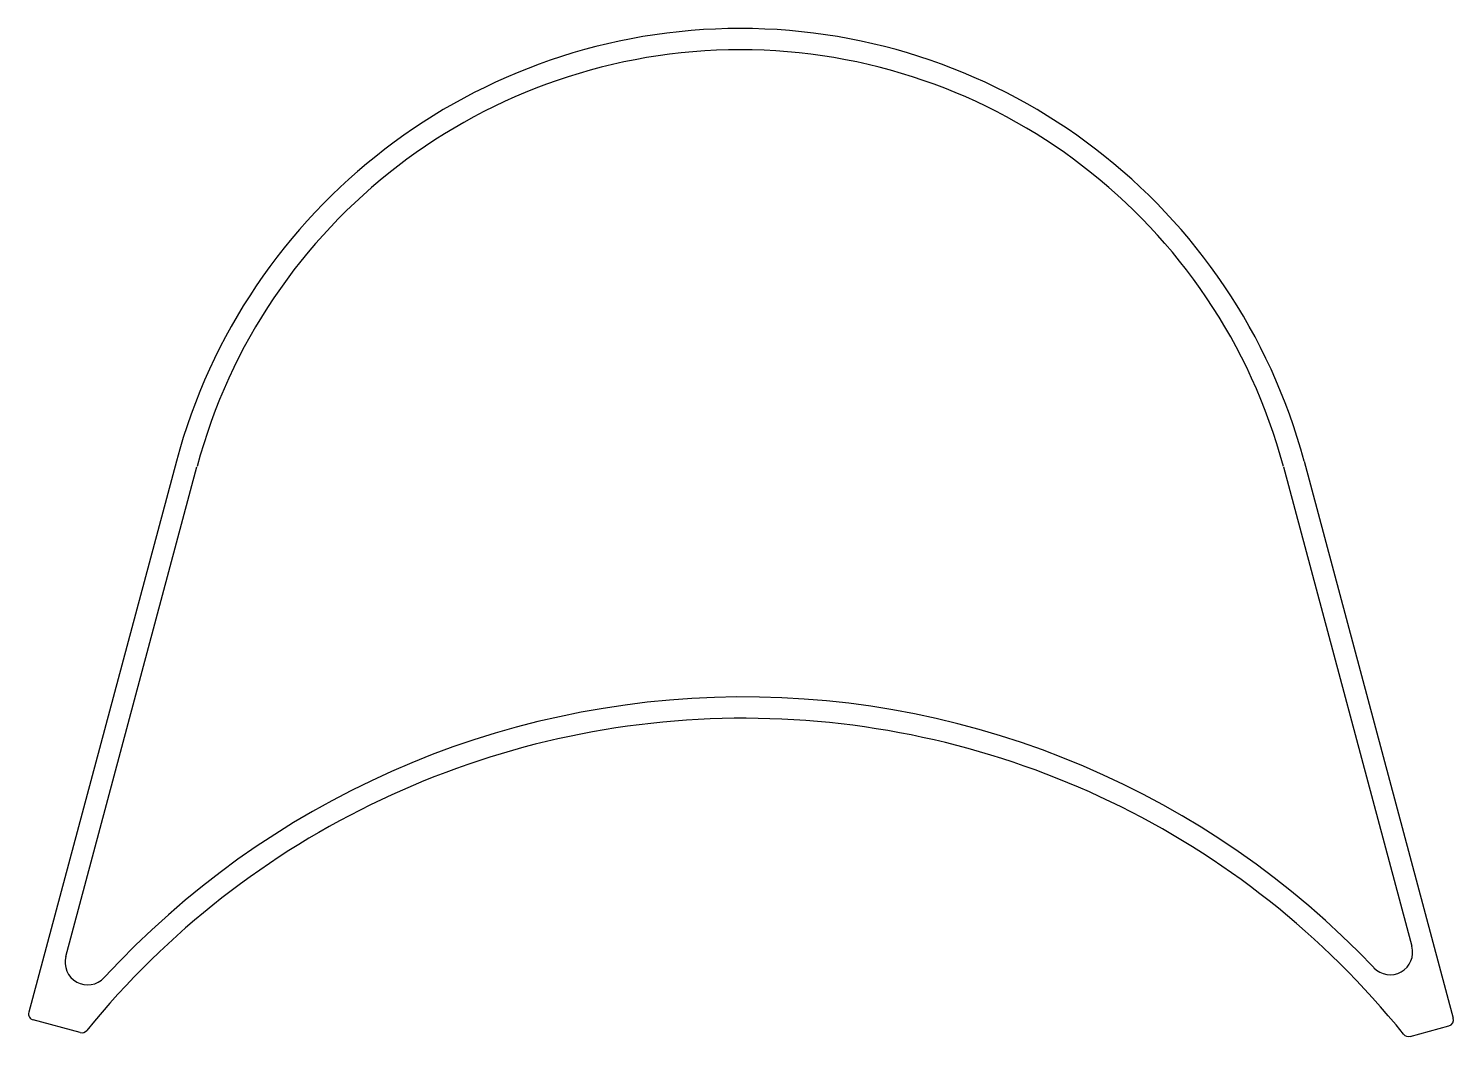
# Model space of a CAD drawing. Extents: x 773 to 887, y 2091 to 2172.
import ezdxf

# ---------------------------------------------------------------- set-up
doc = ezdxf.new("R2010")
doc.units = 0
doc.layers.get('0').update_dxf_attribs({"linetype": 'CONTINUOUS'})

msp = doc.modelspace()

# ---------------------------------------------------------------- linework, layer by layer
for p, q in [((785.06, 2137.23), (773.3, 2093.33)), ((776.25, 2097.78), (786.7, 2136.79)), ((873.25, 2136.79), (883.49, 2098.59)), ((874.89, 2137.23), (886.78, 2092.86)), ((777.4, 2091.72), (773.65, 2092.72)), ((883.34, 2091.41), (886.43, 2092.24))]:
    msp.add_line(p, q)
for centre, radius, start, end in [((829.98, 2125.2), 46.5, 15, 165), ((829.98, 2125.2), 44.8, 15, 165), ((830.25, 2049.25), 69.2, 43.4992, 137.3959), ((830.25, 2049.25), 67.5, 38.8429, 140.8304), ((881.75, 2098.12), 1.8, 223.4992, 15), ((777.99, 2097.31), 1.8, 165, 317.3959), ((773.78, 2093.2), 0.5, 165, 255), ((886.3, 2092.73), 0.5, 285, 15), ((777.53, 2092.2), 0.5, 255, 320.8304), ((883.21, 2091.9), 0.5, 218.8429, 285)]:
    msp.add_arc(centre, radius, start, end)

doc.saveas('drawing.dxf')
